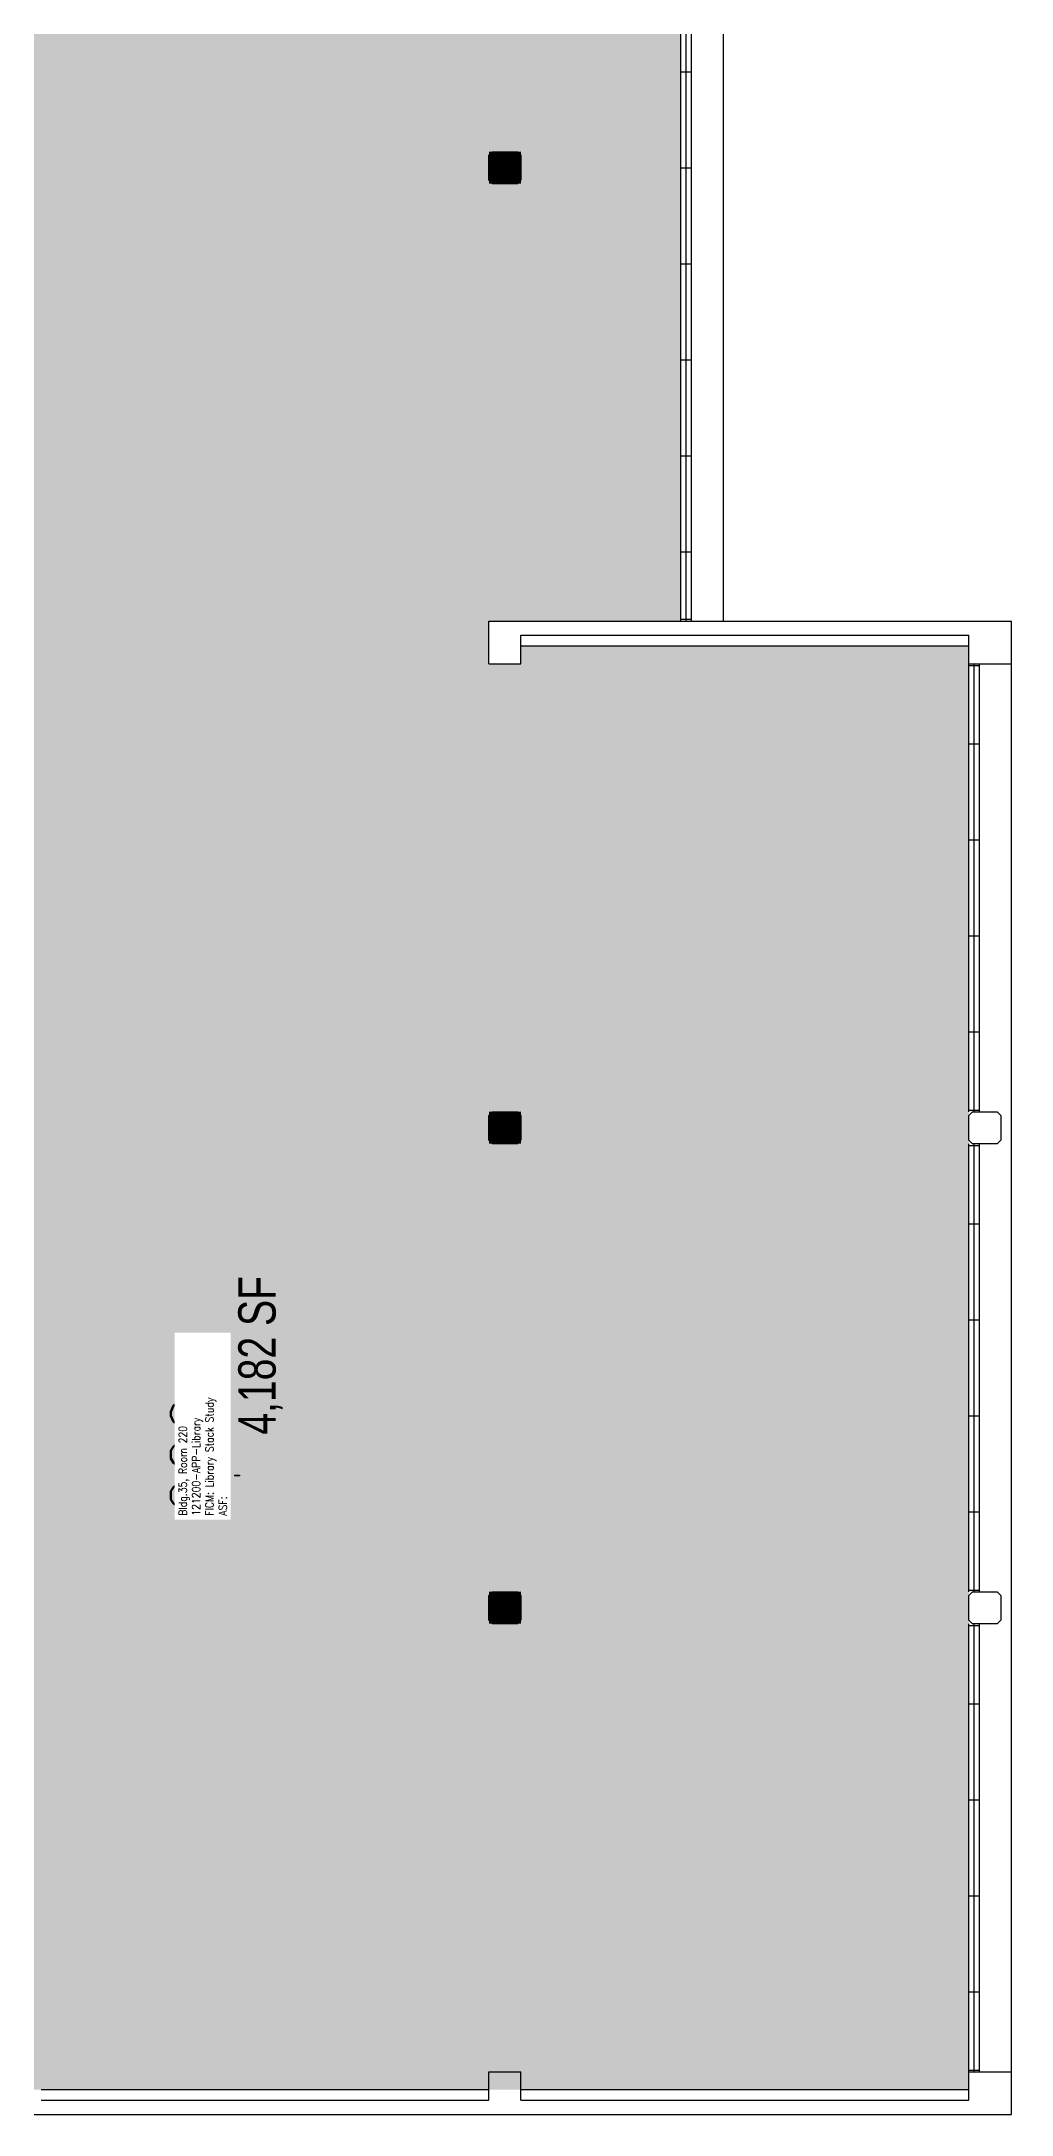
# Model space of a CAD drawing. Header units: inches. Extents: x -234 to 3525, y 0 to 2715.
# Drawn here: x 2979 to 3525, y 255 to 1421 of the extents above; entities that cross this region are included whole.
import ezdxf
from ezdxf.enums import TextEntityAlignment as Align

# ---------------------------------------------------------------- set-up
doc = ezdxf.new("R2010")
doc.units = ezdxf.units.IN
doc.header["$LTSCALE"] = 10
doc.header["$MEASUREMENT"] = 0
doc.layers.get('0').update_dxf_attribs({"linetype": 'CONTINUOUS'})
for name, color, linetype in [('A-COL', 5, 'CONTINUOUS'), ('A-COL-PATT', 7, 'CONTINUOUS'), ('A-GLAZ', 1, 'CONTINUOUS'), ('A-GLAZ-SILL', 2, 'CONTINUOUS'), ('A-IDEN-RNUM', 7, 'CONTINUOUS'), ('A-IDEN-SNUM', 4, 'CONTINUOUS'), ('A-IDEN-VNUM', 4, 'CONTINUOUS'), ('A-ROOF', 2, 'CONTINUOUS'), ('A-WALL', 5, 'CONTINUOUS'), ('AREA-TEXT', 3, 'CONTINUOUS'), ('Rooms-Category-Color', 7, 'CONTINUOUS'), ('Rooms-College-Color', 7, 'CONTINUOUS'), ('Rooms-Department-Color', 7, 'CONTINUOUS'), ('Rooms-Division-Color', 7, 'CONTINUOUS'), ('Rooms-Information', 7, 'CONTINUOUS')]:
    doc.layers.add(name, color=color, linetype=linetype)
doc.styles.add('AREA', font='arial.ttf', dxfattribs={"width": 0.75, "height": 21})
doc.styles.add('ROOMSNUMBER', font='TXT.SHX', dxfattribs={"height": 0.03})
doc.styles.add('ROOMVNUMBER', font='simplex.shx', dxfattribs={"width": 0.85})

# ---------------------------------------------------------------- blocks, each defined once
blk = doc.blocks.new('COL')
at = {"layer": 'A-COL'}
blk.add_lwpolyline([(9, 7), (9, -7), (7, -9), (-7, -9), (-9, -7), (-9, 7), (-7, 9), (7, 9)], close=True, dxfattribs=at)
at = {"layer": 'A-COL-PATT', "const_width": 18}
blk.add_lwpolyline([(0, 9), (0, -9)], dxfattribs=at)

msp = doc.modelspace()

# ---------------------------------------------------------------- hatches: boundary and pattern name
at = {"layer": 'Rooms-Category-Color', "true_color": 0x99d7b2}
for points in [[(810, 1079.4), (810, 1620), (702, 1620), (702, 1623), (651, 1623), (651, 1793), (705, 1793), (705, 2256), (810, 2256), (810, 2422), (1080, 2422), (1080, 2322), (1089, 2322), (1089, 2554), (1359, 2554), (1359, 2691), (1620, 2691), (1620, 2515.4), (1435.5, 2515.4), (1435.5, 2030.4), (2340, 2030.4), (2340, 2515.4), (1948.6, 2515.4), (1948.6, 2030.4), (1826.9, 2030.4), (1826.9, 2515.4), (1620.1, 2515.4), (1620.1, 2691), (2421, 2691), (2421, 2322), (2430, 2322), (2430, 2422), (2700, 2422), (2700, 2322), (2709, 2322), (2709, 2691), (3231, 2691), (3231, 2163), (2967, 2163), (2967, 1635), (2808, 1635), (2808, 1893), (2515, 1893), (2515, 1853), (2521, 1853), (2521, 1458), (2808, 1458), (2808, 1627), (2961, 1627), (2961, 1611), (2979, 1611), (2979, 1621), (3231, 1621), (3231, 1611), (3249, 1611), (3249, 1621), (3339, 1621), (3339, 1095), (2963, 1095), (2963, 1343), (2709, 1343), (2709, 1359), (2691, 1359), (2691, 1341), (2695, 1341), (2695, 1089), (2691, 1089), (2691, 1071), (2700, 1071), (2700, 678), (2433, 678), (2433, 813), (2322, 813), (2322, 1515), (918, 1515), (918, 1401), (1077, 1401), (1077, 1353), (1023, 1353), (1023, 1326), (918, 1326), (918, 1158), (1029, 1158), (1029, 1239), (1188, 1239), (1188, 810), (1185, 810), (1185, 672), (1185.1, 543), (810, 543)], [(2703, 279), (2709, 279), (2709, 269), (3501, 269), (3501, 1081), (3249, 1081), (3249, 1071), (3231, 1071), (3231, 1095), (2963, 1095), (2963, 1089), (2961, 1087), (2709, 1087), (2709, 1071), (2700, 1071), (2700, 972), (2808, 972), (2808, 486), (2703, 486)]]:
    msp.add_hatch(color=253, dxfattribs=at).paths.add_polyline_path(points)
at = {"layer": 'Rooms-College-Color', "true_color": 0x80bc67}
msp.add_hatch(color=83, dxfattribs=at).paths.add_polyline_path([(810, 1079.4), (810, 1620), (702, 1620), (702, 1623), (651, 1623), (651, 1793), (705, 1793), (705, 2256), (810, 2256), (810, 2422), (1080, 2422), (1080, 2322), (1089, 2322), (1089, 2554), (1359, 2554), (1359, 2691), (1620, 2691), (1620, 2515.4), (1435.5, 2515.4), (1435.5, 2030.4), (2340, 2030.4), (2340, 2515.4), (1948.6, 2515.4), (1948.6, 2030.4), (1826.9, 2030.4), (1826.9, 2515.4), (1620.1, 2515.4), (1620.1, 2691), (2421, 2691), (2421, 2322), (2430, 2322), (2430, 2422), (2700, 2422), (2700, 2322), (2709, 2322), (2709, 2691), (3231, 2691), (3231, 2163), (2967, 2163), (2967, 1635), (2808, 1635), (2808, 1893), (2515, 1893), (2515, 1853), (2521, 1853), (2521, 1458), (2808, 1458), (2808, 1627), (2961, 1627), (2961, 1611), (2979, 1611), (2979, 1621), (3231, 1621), (3231, 1611), (3249, 1611), (3249, 1621), (3339, 1621), (3339, 1095), (2963, 1095), (2963, 1343), (2709, 1343), (2709, 1359), (2691, 1359), (2691, 1341), (2695, 1341), (2695, 1089), (2691, 1089), (2691, 1071), (2700, 1071), (2700, 678), (2433, 678), (2433, 813), (2322, 813), (2322, 1515), (918, 1515), (918, 1401), (1077, 1401), (1077, 1353), (1023, 1353), (1023, 1326), (918, 1326), (918, 1158), (1029, 1158), (1029, 1239), (1188, 1239), (1188, 810), (1185, 810), (1185, 672), (1185.1, 543), (810, 543)])
at = {"layer": 'Rooms-College-Color', "true_color": 0xadadad}
msp.add_hatch(color=253, dxfattribs=at).paths.add_polyline_path([(2703, 279), (2709, 279), (2709, 269), (3501, 269), (3501, 1081), (3249, 1081), (3249, 1071), (3231, 1071), (3231, 1095), (2963, 1095), (2963, 1089), (2961, 1087), (2709, 1087), (2709, 1071), (2700, 1071), (2700, 972), (2808, 972), (2808, 486), (2703, 486)])
at = {"layer": 'Rooms-Department-Color', "true_color": 0x62f98f}
for points in [[(810, 1079.4), (810, 1620), (702, 1620), (702, 1623), (651, 1623), (651, 1793), (705, 1793), (705, 2256), (810, 2256), (810, 2422), (1080, 2422), (1080, 2322), (1089, 2322), (1089, 2554), (1359, 2554), (1359, 2691), (1620, 2691), (1620, 2515.4), (1435.5, 2515.4), (1435.5, 2030.4), (2340, 2030.4), (2340, 2515.4), (1948.6, 2515.4), (1948.6, 2030.4), (1826.9, 2030.4), (1826.9, 2515.4), (1620.1, 2515.4), (1620.1, 2691), (2421, 2691), (2421, 2322), (2430, 2322), (2430, 2422), (2700, 2422), (2700, 2322), (2709, 2322), (2709, 2691), (3231, 2691), (3231, 2163), (2967, 2163), (2967, 1635), (2808, 1635), (2808, 1893), (2515, 1893), (2515, 1853), (2521, 1853), (2521, 1458), (2808, 1458), (2808, 1627), (2961, 1627), (2961, 1611), (2979, 1611), (2979, 1621), (3231, 1621), (3231, 1611), (3249, 1611), (3249, 1621), (3339, 1621), (3339, 1095), (2963, 1095), (2963, 1343), (2709, 1343), (2709, 1359), (2691, 1359), (2691, 1341), (2695, 1341), (2695, 1089), (2691, 1089), (2691, 1071), (2700, 1071), (2700, 678), (2433, 678), (2433, 813), (2322, 813), (2322, 1515), (918, 1515), (918, 1401), (1077, 1401), (1077, 1353), (1023, 1353), (1023, 1326), (918, 1326), (918, 1158), (1029, 1158), (1029, 1239), (1188, 1239), (1188, 810), (1185, 810), (1185, 672), (1185.1, 543), (810, 543)], [(2703, 279), (2709, 279), (2709, 269), (3501, 269), (3501, 1081), (3249, 1081), (3249, 1071), (3231, 1071), (3231, 1095), (2963, 1095), (2963, 1089), (2961, 1087), (2709, 1087), (2709, 1071), (2700, 1071), (2700, 972), (2808, 972), (2808, 486), (2703, 486)]]:
    msp.add_hatch(color=91, dxfattribs=at).paths.add_polyline_path(points)
at = {"layer": 'Rooms-Division-Color', "true_color": 0x62f98f}
for points in [[(810, 1079.4), (810, 1620), (702, 1620), (702, 1623), (651, 1623), (651, 1793), (705, 1793), (705, 2256), (810, 2256), (810, 2422), (1080, 2422), (1080, 2322), (1089, 2322), (1089, 2554), (1359, 2554), (1359, 2691), (1620, 2691), (1620, 2515.4), (1435.5, 2515.4), (1435.5, 2030.4), (2340, 2030.4), (2340, 2515.4), (1948.6, 2515.4), (1948.6, 2030.4), (1826.9, 2030.4), (1826.9, 2515.4), (1620.1, 2515.4), (1620.1, 2691), (2421, 2691), (2421, 2322), (2430, 2322), (2430, 2422), (2700, 2422), (2700, 2322), (2709, 2322), (2709, 2691), (3231, 2691), (3231, 2163), (2967, 2163), (2967, 1635), (2808, 1635), (2808, 1893), (2515, 1893), (2515, 1853), (2521, 1853), (2521, 1458), (2808, 1458), (2808, 1627), (2961, 1627), (2961, 1611), (2979, 1611), (2979, 1621), (3231, 1621), (3231, 1611), (3249, 1611), (3249, 1621), (3339, 1621), (3339, 1095), (2963, 1095), (2963, 1343), (2709, 1343), (2709, 1359), (2691, 1359), (2691, 1341), (2695, 1341), (2695, 1089), (2691, 1089), (2691, 1071), (2700, 1071), (2700, 678), (2433, 678), (2433, 813), (2322, 813), (2322, 1515), (918, 1515), (918, 1401), (1077, 1401), (1077, 1353), (1023, 1353), (1023, 1326), (918, 1326), (918, 1158), (1029, 1158), (1029, 1239), (1188, 1239), (1188, 810), (1185, 810), (1185, 672), (1185.1, 543), (810, 543)], [(2703, 279), (2709, 279), (2709, 269), (3501, 269), (3501, 1081), (3249, 1081), (3249, 1071), (3231, 1071), (3231, 1095), (2963, 1095), (2963, 1089), (2961, 1087), (2709, 1087), (2709, 1071), (2700, 1071), (2700, 972), (2808, 972), (2808, 486), (2703, 486)]]:
    msp.add_hatch(color=91, dxfattribs=at).paths.add_polyline_path(points)

# ---------------------------------------------------------------- linework, layer by layer
at = {"layer": 'A-GLAZ'}
for p, q in [((3342, 1095), (3342, 1605)), ((3339, 1404), (3345, 1404)), ((3339, 1350), (3345, 1350)), ((3339, 1296), (3345, 1296)), ((3339, 1242), (3345, 1242)), ((3339, 1188), (3345, 1188)), ((3339, 1134), (3345, 1134)), ((3339, 1096), (3345, 1096)), ((3501, 1070), (3507, 1070)), ((3504, 819), (3504, 1071)), ((3501, 1026), (3507, 1026)), ((3501, 972), (3507, 972)), ((3501, 918), (3507, 918)), ((3501, 864), (3507, 864)), ((3501, 820), (3507, 820)), ((3501, 800), (3507, 800)), ((3504, 549), (3504, 801)), ((3501, 756), (3507, 756)), ((3501, 702), (3507, 702)), ((3501, 648), (3507, 648)), ((3501, 594), (3507, 594)), ((3501, 550), (3507, 550)), ((3501, 530), (3507, 530)), ((3504, 279), (3504, 531)), ((3501, 486), (3507, 486)), ((3501, 432), (3507, 432)), ((3501, 378), (3507, 378)), ((3501, 324), (3507, 324)), ((3501, 280), (3507, 280))]:
    msp.add_line(p, q, dxfattribs=at)
at = {"layer": 'A-GLAZ-SILL'}
for p, q in [((3339, 1095), (3339, 1605)), ((3345, 1095), (3345, 1605)), ((3501, 819), (3501, 1071)), ((3507, 819), (3507, 1071)), ((3501, 549), (3501, 801)), ((3507, 549), (3507, 801)), ((3501, 279), (3501, 531)), ((3507, 279), (3507, 531))]:
    msp.add_line(p, q, dxfattribs=at)
at = {"layer": 'A-ROOF'}
for p, q in [((3363, 1095), (3363, 1605)), ((3525, 255), (3525, 1095))]:
    msp.add_line(p, q, dxfattribs=at)
at = {"layer": 'A-WALL'}
for p, q in [((3231, 1095), (3525, 1095)), ((3231, 1071), (3231, 1095)), ((3249, 1087), (3501, 1087)), ((3249, 1071), (3249, 1087)), ((3501, 1071), (3501, 1087)), ((3525, 1071), (3525, 1095)), ((3249, 1081), (3501, 1081)), ((3231, 1071), (3249, 1071)), ((3501, 1071), (3525, 1071)), ((2979, 269), (3231, 269)), ((3231, 263), (3231, 279)), ((3231, 279), (3249, 279)), ((3249, 263), (3249, 279)), ((3249, 269), (3501, 269)), ((3501, 279), (3525, 279)), ((3501, 263), (3501, 279)), ((3525, 255), (3525, 279)), ((2979, 263), (3231, 263)), ((3249, 263), (3501, 263)), ((2708, 255), (3525, 255))]:
    msp.add_line(p, q, dxfattribs=at)
for points in [[(3519, 817), (3519, 803), (3517, 801), (3503, 801), (3501, 803), (3501, 817), (3503, 819), (3517, 819)], [(3519, 547), (3519, 533), (3517, 531), (3503, 531), (3501, 533), (3501, 547), (3503, 549), (3517, 549)]]:
    msp.add_lwpolyline(points, close=True, dxfattribs=at)

# ---------------------------------------------------------------- block references
at = {"xscale": 0.9999999962747097, "yscale": 0.9999999962747097, "zscale": 0.9999999962747097}
for p in [(3240, 1350), (3240, 810), (3240, 540)]:
    msp.add_blockref('COL', p, dxfattribs=at)

# ---------------------------------------------------------------- texts
at = {"layer": 'A-IDEN-RNUM', "style": 'ROOMSNUMBER'}
msp.add_text('0220-00', height=0.36, rotation=360, dxfattribs=at).set_placement((3089.3, 614.4), align=Align.MIDDLE)
at = {"layer": 'A-IDEN-SNUM', "style": 'ROOMSNUMBER'}
msp.add_text('0350022000', height=0.36, rotation=360, dxfattribs=at).set_placement((3089.3, 614.4), align=Align.MIDDLE)
at = {"layer": 'A-IDEN-VNUM', "style": 'ROOMVNUMBER', "width": 0.85}
msp.add_text('220', height=31.5, rotation=90, dxfattribs=at).set_placement((3067.8, 626.2), align=Align.MIDDLE)
at = {"layer": 'AREA-TEXT', "style": 'AREA', "width": 0.75}
msp.add_text('4,182 SF', height=21, rotation=90, dxfattribs=at).set_placement((3100.5, 682), align=Align.MIDDLE_CENTER)

# ---------------------------------------------------------------- next in the draw order: texts
at = {"layer": 'Rooms-Information', "insert": (3083.5, 591.8), "char_height": 4.5, "width": 100.8, "attachment_point": 7, "rotation": 90, "style": 'ROOMVNUMBER', "bg_fill": 3, "box_fill_scale": 1.5, "bg_fill_color": 256, "bg_fill_true_color": 13158600, "bg_fill_transparency": 0}
msp.add_mtext('Bldg.35, Room 220^M^J121200-APP-Library^M^JFICM: Library Stack Study^M^JASF: ', dxfattribs=at)

doc.saveas('drawing.dxf')
